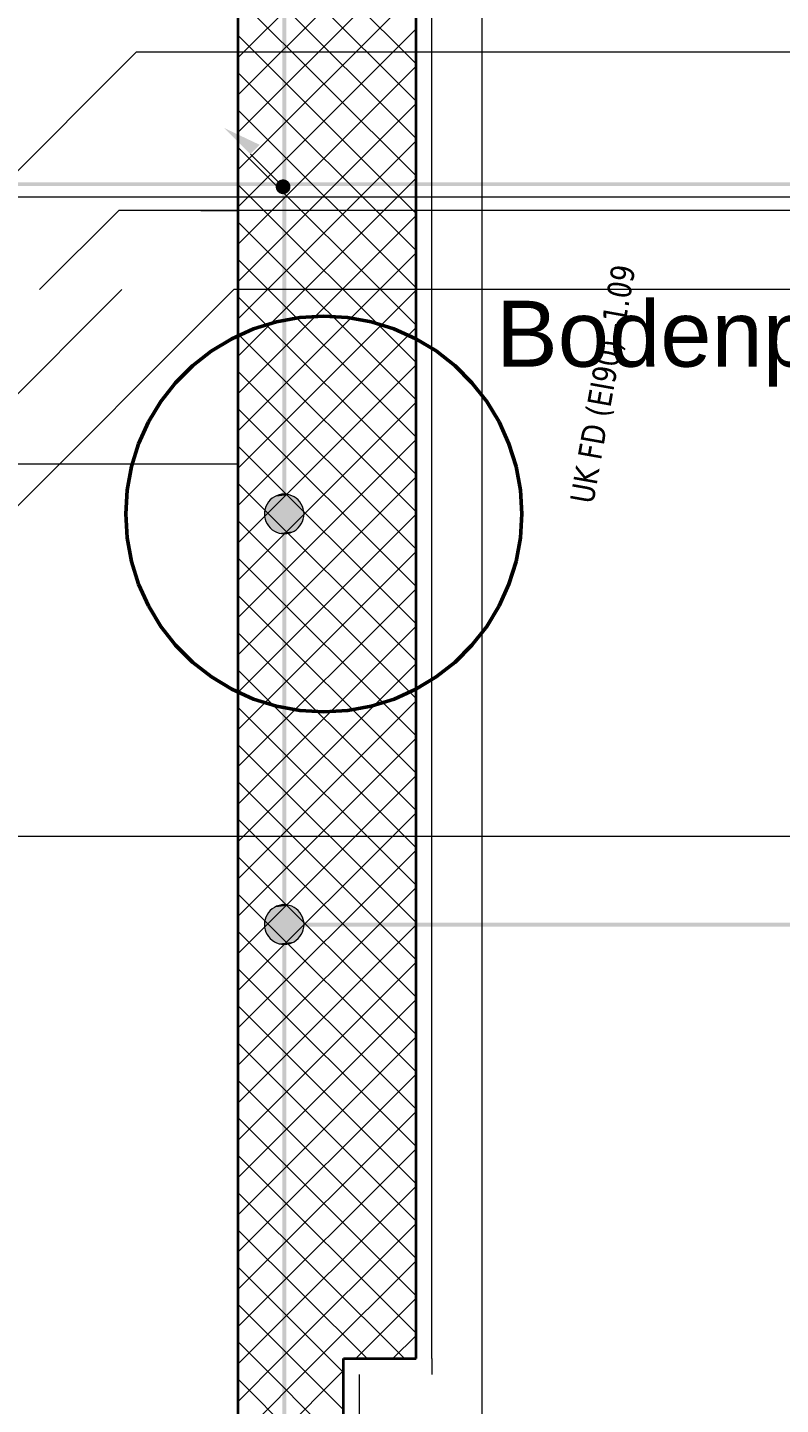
# Model space of a CAD drawing. Extents: x -1132 to 613, y -233 to 616.
# Drawn here: x -739.4 to -682.4, y 49.5 to 153.8 of the extents above; entities that cross this region are included whole.
import ezdxf
from ezdxf.lldxf.tags import DXFTag

# ---------------------------------------------------------------- set-up
doc = ezdxf.new("R2010")
doc.units = 0
doc.layers.get('0').update_dxf_attribs({"lineweight": 13})
for name, color, linetype, lineweight in [('A-____-NOTE-TEXT', 7, 'Continuous', 9), ('A-DETL-____-HDLN', 7, '_Verdeckte Linien_', 9), ('A-FLOR-____-OTLN', 7, 'Continuous', 9), ('A-FLOR-____-OVHD', 7, 'Strichpunkt - Fein', 9), ('A-WALL-____-MCUT', 7, 'Continuous', 35), ('A-WALL-____-PATT', 7, 'Continuous', 35), ('S-GRID-____-OTLN', 7, 'Continuous', 5)]:
    doc.layers.add(name, color=color, linetype=linetype, lineweight=lineweight)
for name, color, linetype, lineweight, true_color in [('A-DETL-____-OTLN', 5, 'Continuous', 9, 0x0000ff), ('EL01_WAN_Blitzschutz Text', 1, 'Continuous', 13, 0xff0000), ('EL01_WAN_Leitung_Potentialausgleich', 1, 'fein_strichliert', 13, 0xff0000)]:
    doc.layers.add(name, color=color, linetype=linetype, lineweight=lineweight, true_color=true_color)
doc.styles.get("Standard").update_dxf_attribs({"font": 'arial.ttf'})
tags = doc.linetypes.add('_Rasterlinie_', pattern=[0.375, 0.2, -0.05, 0.075, -0.05]).pattern_tags.tags
tags[10:11] = [DXFTag(74, 4), DXFTag(75, 0), DXFTag(340, '0'), DXFTag(46, 1.0), DXFTag(50, 0.0), DXFTag(44, 0.0), DXFTag(45, 0.0)]
tags[8:9] = [DXFTag(74, 4), DXFTag(75, 0), DXFTag(340, '0'), DXFTag(46, 1.0), DXFTag(50, 0.0), DXFTag(44, 0.0), DXFTag(45, 0.0)]
tags[6:7] = [DXFTag(74, 4), DXFTag(75, 0), DXFTag(340, '0'), DXFTag(46, 1.0), DXFTag(50, 0.0), DXFTag(44, 0.0), DXFTag(45, 0.0)]
tags[4:5] = [DXFTag(74, 4), DXFTag(75, 0), DXFTag(340, '0'), DXFTag(46, 1.0), DXFTag(50, 0.0), DXFTag(44, 0.0), DXFTag(45, 0.0)]
tags = doc.linetypes.add('_Strichliert - Fein_', pattern=[0.15, 0.1, -0.05]).pattern_tags.tags
tags[6:7] = [DXFTag(74, 4), DXFTag(75, 0), DXFTag(340, '0'), DXFTag(46, 1.0), DXFTag(50, 0.0), DXFTag(44, 0.0), DXFTag(45, 0.0)]
tags[4:5] = [DXFTag(74, 4), DXFTag(75, 0), DXFTag(340, '0'), DXFTag(46, 1.0), DXFTag(50, 0.0), DXFTag(44, 0.0), DXFTag(45, 0.0)]
tags = doc.linetypes.add('_Verdeckte Linien_', pattern=[0.15, 0.1, -0.05]).pattern_tags.tags
tags[6:7] = [DXFTag(74, 4), DXFTag(75, 0), DXFTag(340, '0'), DXFTag(46, 1.0), DXFTag(50, 0.0), DXFTag(44, 0.0), DXFTag(45, 0.0)]
tags[4:5] = [DXFTag(74, 4), DXFTag(75, 0), DXFTag(340, '0'), DXFTag(46, 1.0), DXFTag(50, 0.0), DXFTag(44, 0.0), DXFTag(45, 0.0)]
tags = doc.linetypes.add('fein_strichliert', pattern=[4, 1, -2, 1]).pattern_tags.tags
tags[8:9] = [DXFTag(74, 4), DXFTag(75, 0), DXFTag(340, '0'), DXFTag(46, 0.0), DXFTag(50, 0.0), DXFTag(44, 0.0), DXFTag(45, 0.0)]
tags[6:7] = [DXFTag(74, 4), DXFTag(75, 0), DXFTag(340, '0'), DXFTag(46, 0.0), DXFTag(50, 0.0), DXFTag(44, 0.0), DXFTag(45, 0.0)]
tags[4:5] = [DXFTag(74, 4), DXFTag(75, 0), DXFTag(340, '0'), DXFTag(46, 0.0), DXFTag(50, 0.0), DXFTag(44, 0.0), DXFTag(45, 0.0)]
tags = doc.linetypes.add('Strichpunkt - Fein', pattern=[0.2, 0.1, -0.05, 0, -0.05]).pattern_tags.tags
tags[10:11] = [DXFTag(74, 4), DXFTag(75, 0), DXFTag(340, '0'), DXFTag(46, 1.0), DXFTag(50, 0.0), DXFTag(44, 0.0), DXFTag(45, 0.0)]
tags[8:9] = [DXFTag(74, 4), DXFTag(75, 0), DXFTag(340, '0'), DXFTag(46, 1.0), DXFTag(50, 0.0), DXFTag(44, 0.0), DXFTag(45, 0.0)]
tags[6:7] = [DXFTag(74, 4), DXFTag(75, 0), DXFTag(340, '0'), DXFTag(46, 1.0), DXFTag(50, 0.0), DXFTag(44, 0.0), DXFTag(45, 0.0)]
tags[4:5] = [DXFTag(74, 4), DXFTag(75, 0), DXFTag(340, '0'), DXFTag(46, 1.0), DXFTag(50, 0.0), DXFTag(44, 0.0), DXFTag(45, 0.0)]

# ---------------------------------------------------------------- blocks, each defined once
blk = doc.blocks.new('Referenz-A0UJ2EK7XE', base_point=(-1124.08, -162.87))
at = {"layer": 'A-DETL-____-HDLN', "color": 0, "linetype": '_Verdeckte Linien_', "ltscale": 0.13}
for p, q in [((-746.61, 136.58), (-731.21, 151.98)), ((-546.41, 151.98), (-731.21, 151.98)), ((-373.81, 140.98), (-743.51, 140.98)), ((-732.54, 139.98), (-738.54, 133.98)), ((-559.21, 139.98), (-732.54, 139.98)), ((-726.31, 139.98), (-723.51, 139.98)), ((-723.82, 133.98), (-742.71, 115.09)), ((-742.71, 123.58), (-732.31, 133.98)), ((-645.41, 133.98), (-723.82, 133.98))]:
    blk.add_line(p, q, dxfattribs=at)
at = {"layer": 'A-DETL-____-OTLN', "color": 0, "linetype": '_Strichliert - Fein_', "ltscale": 0.13}
blk.add_line((-708.81, 52.98), (-708.81, 216.38), dxfattribs=at)
at = {"layer": 'A-FLOR-____-OTLN', "color": 0, "linetype": 'Continuous', "ltscale": 0.13}
blk.add_line((-748.71, 120.78), (-723.51, 120.78), dxfattribs=at)
at = {"layer": 'A-FLOR-____-OVHD', "color": 0, "linetype": 'Strichpunkt - Fein', "ltscale": 0.13}
for p, q in [((-708.81, 52.98), (-708.81, 51.78)), ((-714.31, 4.98), (-714.31, 51.78))]:
    blk.add_line(p, q, dxfattribs=at)
at = {"layer": 'A-WALL-____-MCUT', "color": 0, "linetype": 'Continuous', "ltscale": 0.35}
for p, q in [((-723.51, 216.18), (-723.51, -153.12)), ((-710.01, 52.98), (-710.01, 216.18)), ((-715.51, 4.98), (-715.51, 52.98)), ((-715.51, 52.98), (-710.01, 52.98))]:
    blk.add_line(p, q, dxfattribs=at)
at = {"layer": 'A-WALL-____-PATT', "color": 0, "linetype": 'Continuous', "lineweight": 9, "ltscale": 0.13}
for p, q in [((-723.51, 151.55), (-710.01, 165.05)), ((-710.01, 151.08), (-723.51, 164.58)), ((-723.51, 148.72), (-710.01, 162.22)), ((-710.01, 148.25), (-723.51, 161.75)), ((-723.51, 145.89), (-710.01, 159.39)), ((-710.01, 145.42), (-723.51, 158.92)), ((-723.51, 143.06), (-710.01, 156.56)), ((-710.01, 142.59), (-723.51, 156.09)), ((-723.51, 140.23), (-710.01, 153.73)), ((-710.01, 139.76), (-723.51, 153.26)), ((-723.51, 137.4), (-710.01, 150.9)), ((-710.01, 136.94), (-723.51, 150.44)), ((-723.51, 134.58), (-710.01, 148.08)), ((-710.01, 134.11), (-723.51, 147.61)), ((-723.51, 131.75), (-710.01, 145.25)), ((-710.01, 131.28), (-723.51, 144.78)), ((-723.51, 128.92), (-710.01, 142.42)), ((-710.01, 128.45), (-723.51, 141.95)), ((-723.51, 126.09), (-710.01, 139.59)), ((-710.01, 125.62), (-723.51, 139.12)), ((-723.51, 123.26), (-710.01, 136.76)), ((-710.01, 122.79), (-723.51, 136.29)), ((-723.51, 120.43), (-710.01, 133.93)), ((-710.01, 119.97), (-723.51, 133.47)), ((-723.51, 117.6), (-710.01, 131.1)), ((-710.01, 117.14), (-723.51, 130.64)), ((-723.51, 114.78), (-710.01, 128.28)), ((-710.01, 114.31), (-723.51, 127.81)), ((-723.51, 111.95), (-710.01, 125.45)), ((-710.01, 111.48), (-723.51, 124.98)), ((-723.51, 109.12), (-710.01, 122.62)), ((-710.01, 108.65), (-723.51, 122.15)), ((-723.51, 106.29), (-710.01, 119.79)), ((-710.01, 105.82), (-723.51, 119.32)), ((-723.51, 103.46), (-710.01, 116.96)), ((-710.01, 102.99), (-723.51, 116.49)), ((-723.51, 100.63), (-710.01, 114.13)), ((-710.01, 100.17), (-723.51, 113.67)), ((-723.51, 97.81), (-710.01, 111.31)), ((-710.01, 97.34), (-723.51, 110.84)), ((-723.51, 94.98), (-710.01, 108.48)), ((-710.01, 94.51), (-723.51, 108.01)), ((-723.51, 92.15), (-710.01, 105.65)), ((-710.01, 91.68), (-723.51, 105.18)), ((-723.51, 89.32), (-710.01, 102.82)), ((-710.01, 88.85), (-723.51, 102.35)), ((-723.51, 86.49), (-710.01, 99.99)), ((-710.01, 86.02), (-723.51, 99.52)), ((-723.51, 83.66), (-710.01, 97.16)), ((-710.01, 83.2), (-723.51, 96.7)), ((-723.51, 80.84), (-710.01, 94.34)), ((-710.01, 80.37), (-723.51, 93.87)), ((-723.51, 78.01), (-710.01, 91.51)), ((-710.01, 77.54), (-723.51, 91.04)), ((-723.51, 75.18), (-710.01, 88.68)), ((-710.01, 74.71), (-723.51, 88.21)), ((-723.51, 72.35), (-710.01, 85.85)), ((-710.01, 71.88), (-723.51, 85.38)), ((-723.51, 69.52), (-710.01, 83.02)), ((-710.01, 69.05), (-723.51, 82.55)), ((-723.51, 66.69), (-710.01, 80.19)), ((-710.01, 66.23), (-723.51, 79.73)), ((-723.51, 63.86), (-710.01, 77.36)), ((-710.01, 63.4), (-723.51, 76.9)), ((-723.51, 61.04), (-710.01, 74.54)), ((-710.01, 60.57), (-723.51, 74.07)), ((-723.51, 58.21), (-710.01, 71.71)), ((-710.01, 57.74), (-723.51, 71.24)), ((-723.51, 55.38), (-710.01, 68.88)), ((-710.01, 54.91), (-723.51, 68.41)), ((-723.08, 52.98), (-710.01, 66.05)), ((-710.9, 52.98), (-723.51, 65.58)), ((-713.73, 52.98), (-723.51, 62.75)), ((-720.25, 52.98), (-710.01, 63.22)), ((-716.56, 52.98), (-723.51, 59.93)), ((-717.42, 52.98), (-710.01, 60.39)), ((-714.59, 52.98), (-710.01, 57.57)), ((-719.39, 52.98), (-723.51, 57.1)), ((-722.22, 52.98), (-723.51, 54.27)), ((-711.77, 52.98), (-710.01, 54.74)), ((-723.51, 52.55), (-723.08, 52.98)), ((-723.51, 49.72), (-720.25, 52.98)), ((-723.51, 46.89), (-717.42, 52.98)), ((-715.51, 46.27), (-722.22, 52.98)), ((-715.51, 49.1), (-719.39, 52.98)), ((-715.51, 51.93), (-716.56, 52.98)), ((-723.51, 44.07), (-715.51, 52.07)), ((-715.51, 43.44), (-723.51, 51.44))]:
    blk.add_line(p, q, dxfattribs=at)
at = {"layer": 'S-GRID-____-OTLN', "color": 0, "linetype": '_Rasterlinie_', "ltscale": 0.13}
for p, q in [((-705.01, -159.1), (-705.01, 585.98)), ((-1115.8, 92.58), (95.18, 92.58))]:
    blk.add_line(p, q, dxfattribs=at)
at = {"layer": 'A-____-NOTE-TEXT', "color": 0, "linetype": 'Continuous', "lineweight": 5, "ltscale": 0.13, "insert": (-698.37, 118), "char_height": 1.8, "attachment_point": 1, "rotation": 79.8791}
blk.add_mtext('{\\W0.8;\\fVerdana;UK FD (EI90) -1.09}', dxfattribs=at)
blk = doc.blocks.new('Bauteilbeschriftung-A0UJ2ELZXE', base_point=(-703.94, 128.14))
at = {"color": 0, "linetype": 'ByBlock', "lineweight": -2, "ltscale": 0.13, "insert": (-703.94, 133.14), "char_height": 5, "attachment_point": 1}
blk.add_mtext('{\\fArial;Bodenpfahl Armierungsanschluss }', dxfattribs=at)
blk = doc.blocks.new('Kreis-A0UJ2ENHXE', base_point=(-732, 101.98))
at = {"color": 0, "linetype": 'ByBlock', "lineweight": -2, "ltscale": 0.5}
for p, q in [((-720.6, 131.54), (-722.32, 131)), ((-718.81, 131.87), (-720.6, 131.54)), ((-717.01, 131.98), (-718.81, 131.87)), ((-715.2, 131.87), (-717.01, 131.98)), ((-713.42, 131.54), (-715.2, 131.87)), ((-711.69, 131.01), (-713.42, 131.54)), ((-722.32, 131), (-723.98, 130.26)), ((-710.03, 130.26), (-711.69, 131.01)), ((-723.98, 130.26), (-725.53, 129.32)), ((-708.48, 129.33), (-710.03, 130.26)), ((-725.53, 129.32), (-726.95, 128.21)), ((-707.06, 128.21), (-708.48, 129.33)), ((-726.95, 128.21), (-728.23, 126.93)), ((-705.78, 126.93), (-707.06, 128.21)), ((-728.23, 126.93), (-729.35, 125.5)), ((-704.66, 125.5), (-705.78, 126.93)), ((-729.35, 125.5), (-730.29, 123.95)), ((-703.72, 123.95), (-704.66, 125.5)), ((-730.29, 123.95), (-731.03, 122.3)), ((-702.98, 122.3), (-703.72, 123.95)), ((-731.03, 122.3), (-731.57, 120.57)), ((-702.44, 120.57), (-702.98, 122.3)), ((-731.57, 120.57), (-731.89, 118.79)), ((-702.11, 118.79), (-702.44, 120.57)), ((-731.89, 118.79), (-732, 116.98)), ((-702, 116.98), (-702.11, 118.79)), ((-732, 116.98), (-731.89, 115.17)), ((-702.11, 115.17), (-702, 116.98)), ((-731.89, 115.17), (-731.57, 113.39)), ((-702.44, 113.39), (-702.11, 115.17)), ((-731.57, 113.39), (-731.03, 111.66)), ((-702.98, 111.66), (-702.44, 113.39)), ((-731.03, 111.66), (-730.29, 110.01)), ((-703.72, 110.01), (-702.98, 111.66)), ((-730.29, 110.01), (-729.35, 108.46)), ((-704.66, 108.46), (-703.72, 110.01)), ((-729.35, 108.46), (-728.23, 107.03)), ((-705.78, 107.03), (-704.66, 108.46)), ((-728.23, 107.03), (-726.95, 105.75)), ((-707.06, 105.75), (-705.78, 107.03)), ((-726.95, 105.75), (-725.52, 104.63)), ((-708.48, 104.64), (-707.06, 105.75)), ((-725.52, 104.63), (-723.97, 103.7)), ((-710.03, 103.7), (-708.48, 104.64)), ((-723.97, 103.7), (-722.32, 102.95)), ((-711.68, 102.96), (-710.03, 103.7)), ((-722.32, 102.95), (-720.59, 102.42)), ((-720.59, 102.42), (-718.81, 102.09)), ((-715.19, 102.09), (-713.41, 102.42)), ((-713.41, 102.42), (-711.68, 102.96)), ((-718.81, 102.09), (-717, 101.98)), ((-717, 101.98), (-715.19, 102.09))]:
    blk.add_line(p, q, dxfattribs=at)
blk = doc.blocks.new('Steigleitung_nach oben-A0UJ2EQJXE', base_point=(-724.54, 141.21))
at = {"color": 0, "linetype": 'ByBlock', "lineweight": -2, "ltscale": 0.13}
blk.add_line((-722.57, 144.25), (-720.49, 142.17), dxfattribs=at)
for points in [[(-721.86, 144.95), (-723.27, 144.95), (-724.54, 146.22)], [(-722.57, 144.25), (-721.86, 144.95), (-723.27, 144.95)], [(-719.53, 141.77), (-720.65, 141.77), (-719.55, 141.92)], [(-720.65, 141.77), (-719.55, 141.92), (-720.63, 141.92)], [(-719.55, 141.92), (-720.63, 141.92), (-719.6, 142.05)], [(-720.63, 141.92), (-719.6, 142.05), (-720.57, 142.05)], [(-719.55, 141.92), (-720.63, 141.92), (-719.55, 141.92)], [(-720.63, 141.92), (-719.55, 141.92), (-720.63, 141.92)], [(-719.6, 142.05), (-720.57, 142.05), (-719.69, 142.17)], [(-720.57, 142.05), (-719.69, 142.17), (-720.49, 142.17)], [(-719.6, 142.05), (-720.57, 142.05), (-719.6, 142.05)], [(-720.57, 142.05), (-719.6, 142.05), (-720.57, 142.05)], [(-719.69, 142.17), (-720.49, 142.17), (-719.81, 142.26)], [(-720.49, 142.17), (-719.81, 142.26), (-720.37, 142.26)], [(-719.69, 142.17), (-720.49, 142.17), (-719.69, 142.17)], [(-720.49, 142.17), (-719.69, 142.17), (-720.49, 142.17)], [(-719.81, 142.26), (-720.37, 142.26), (-719.94, 142.32)], [(-720.37, 142.26), (-719.94, 142.32), (-720.23, 142.32)], [(-719.94, 142.32), (-720.23, 142.32), (-720.09, 142.33)], [(-719.94, 142.32), (-720.23, 142.32), (-719.94, 142.32)], [(-720.23, 142.32), (-719.94, 142.32), (-720.23, 142.32)], [(-720.63, 141.63), (-719.53, 141.77), (-720.65, 141.77)], [(-719.55, 141.63), (-720.63, 141.63), (-719.53, 141.77)], [(-720.57, 141.49), (-719.55, 141.63), (-720.63, 141.63)], [(-719.55, 141.63), (-720.63, 141.63), (-719.55, 141.63)], [(-720.63, 141.63), (-719.55, 141.63), (-720.63, 141.63)], [(-719.6, 141.49), (-720.57, 141.49), (-719.55, 141.63)], [(-720.49, 141.38), (-719.6, 141.49), (-720.57, 141.49)], [(-719.6, 141.49), (-720.57, 141.49), (-719.6, 141.49)], [(-720.57, 141.49), (-719.6, 141.49), (-720.57, 141.49)], [(-719.69, 141.38), (-720.49, 141.38), (-719.6, 141.49)], [(-720.37, 141.29), (-719.69, 141.38), (-720.49, 141.38)], [(-719.69, 141.38), (-720.49, 141.38), (-719.69, 141.38)], [(-720.49, 141.38), (-719.69, 141.38), (-720.49, 141.38)], [(-719.81, 141.29), (-720.37, 141.29), (-719.69, 141.38)], [(-720.23, 141.23), (-719.81, 141.29), (-720.37, 141.29)], [(-719.81, 141.29), (-720.37, 141.29), (-719.81, 141.29)], [(-720.37, 141.29), (-719.81, 141.29), (-720.37, 141.29)], [(-719.94, 141.23), (-720.23, 141.23), (-719.81, 141.29)], [(-720.09, 141.21), (-719.94, 141.23), (-720.23, 141.23)], [(-719.94, 141.23), (-720.23, 141.23), (-719.94, 141.23)], [(-720.23, 141.23), (-719.94, 141.23), (-720.23, 141.23)]]:
    blk.add_solid(points, dxfattribs=at)
blk = doc.blocks.new('Anschlusspunkt-A0UJ2EQNXE', base_point=(-721.5, 84.37))
at = {"color": 0, "linetype": 'ByBlock', "lineweight": -2, "ltscale": 0.13}
for p, q in [((-721.3, 86.62), (-721.39, 86.44)), ((-721.19, 86.78), (-721.3, 86.62)), ((-721.06, 86.93), (-721.19, 86.78)), ((-720.92, 87.06), (-721.06, 86.93)), ((-720.75, 87.17), (-720.92, 87.06)), ((-720.58, 87.26), (-720.75, 87.17)), ((-720.39, 87.32), (-720.58, 87.26)), ((-720.2, 87.36), (-720.39, 87.32)), ((-720, 87.37), (-720.2, 87.36)), ((-719.81, 87.36), (-720, 87.37)), ((-719.62, 87.32), (-719.81, 87.36)), ((-719.43, 87.26), (-719.62, 87.32)), ((-719.25, 87.17), (-719.43, 87.26)), ((-719.09, 87.06), (-719.25, 87.17)), ((-718.94, 86.93), (-719.09, 87.06)), ((-718.81, 86.78), (-718.94, 86.93)), ((-718.71, 86.62), (-718.81, 86.78)), ((-718.62, 86.44), (-718.71, 86.62)), ((-721.49, 86.07), (-721.5, 85.87)), ((-721.5, 85.87), (-721.49, 85.68)), ((-721.45, 86.26), (-721.49, 86.07)), ((-721.49, 85.68), (-721.45, 85.48)), ((-721.39, 86.44), (-721.45, 86.26)), ((-718.56, 86.26), (-718.62, 86.44)), ((-718.52, 86.07), (-718.56, 86.26)), ((-718.56, 85.48), (-718.52, 85.68)), ((-718.5, 85.87), (-718.52, 86.07)), ((-718.52, 85.68), (-718.5, 85.87)), ((-721.45, 85.48), (-721.39, 85.3)), ((-721.39, 85.3), (-721.3, 85.12)), ((-721.3, 85.12), (-721.19, 84.96)), ((-721.19, 84.96), (-721.06, 84.81)), ((-721.06, 84.81), (-720.92, 84.68)), ((-720.92, 84.68), (-720.75, 84.57)), ((-720.75, 84.57), (-720.58, 84.49)), ((-719.43, 84.49), (-719.25, 84.57)), ((-719.25, 84.57), (-719.09, 84.68)), ((-719.09, 84.68), (-718.94, 84.81)), ((-718.94, 84.81), (-718.81, 84.96)), ((-718.81, 84.96), (-718.71, 85.12)), ((-718.71, 85.12), (-718.62, 85.3)), ((-718.62, 85.3), (-718.56, 85.48)), ((-720.58, 84.49), (-720.39, 84.42)), ((-720.39, 84.42), (-720.2, 84.38)), ((-720.2, 84.38), (-720, 84.37)), ((-720, 84.37), (-719.81, 84.38)), ((-719.81, 84.38), (-719.62, 84.42)), ((-719.62, 84.42), (-719.43, 84.49))]:
    blk.add_line(p, q, dxfattribs=at)
for points in [[(-718.56, 86.26), (-721.45, 86.26), (-718.7, 86.61)], [(-721.45, 86.26), (-718.7, 86.61), (-721.31, 86.61)], [(-718.7, 86.61), (-721.31, 86.61), (-718.71, 86.63)], [(-721.31, 86.61), (-718.71, 86.63), (-721.3, 86.63)], [(-718.71, 86.63), (-721.3, 86.63), (-718.94, 86.92)], [(-721.3, 86.63), (-718.94, 86.92), (-721.07, 86.92)], [(-718.94, 86.92), (-721.07, 86.92), (-718.95, 86.94)], [(-721.07, 86.92), (-718.95, 86.94), (-721.05, 86.94)], [(-718.95, 86.94), (-721.05, 86.94), (-719.25, 87.16)], [(-721.05, 86.94), (-719.25, 87.16), (-720.77, 87.16)], [(-719.25, 87.16), (-720.77, 87.16), (-719.27, 87.18)], [(-720.77, 87.16), (-719.27, 87.18), (-720.73, 87.18)], [(-719.27, 87.18), (-720.73, 87.18), (-719.61, 87.31)], [(-720.73, 87.18), (-719.61, 87.31), (-720.41, 87.31)], [(-719.61, 87.31), (-720.41, 87.31), (-719.64, 87.33)], [(-720.41, 87.31), (-719.64, 87.33), (-720.34, 87.33)], [(-719.64, 87.33), (-720.34, 87.33), (-720.03, 87.37)], [(-718.5, 85.87), (-721.5, 85.87), (-718.56, 86.26)], [(-721.5, 85.87), (-718.56, 86.26), (-721.45, 86.26)], [(-721.45, 85.49), (-718.5, 85.87), (-721.5, 85.87)], [(-718.56, 86.26), (-721.45, 86.26), (-718.56, 86.26)], [(-721.45, 86.26), (-718.56, 86.26), (-721.45, 86.26)], [(-718.56, 85.49), (-721.45, 85.49), (-718.5, 85.87)], [(-718.56, 85.48), (-721.45, 85.48), (-718.56, 85.49)], [(-721.45, 85.48), (-718.56, 85.49), (-721.45, 85.49)], [(-721.31, 85.13), (-718.56, 85.48), (-721.45, 85.48)], [(-718.7, 85.13), (-721.31, 85.13), (-718.56, 85.48)], [(-721.3, 85.11), (-718.7, 85.13), (-721.31, 85.13)], [(-718.71, 85.11), (-721.3, 85.11), (-718.7, 85.13)], [(-721.07, 84.82), (-718.71, 85.11), (-721.3, 85.11)], [(-718.94, 84.82), (-721.07, 84.82), (-718.71, 85.11)], [(-721.05, 84.8), (-718.94, 84.82), (-721.07, 84.82)], [(-718.95, 84.8), (-721.05, 84.8), (-718.94, 84.82)], [(-720.77, 84.58), (-718.95, 84.8), (-721.05, 84.8)], [(-719.25, 84.58), (-720.77, 84.58), (-718.95, 84.8)], [(-720.73, 84.56), (-719.25, 84.58), (-720.77, 84.58)], [(-719.27, 84.56), (-720.73, 84.56), (-719.25, 84.58)], [(-720.41, 84.43), (-719.27, 84.56), (-720.73, 84.56)], [(-719.61, 84.43), (-720.41, 84.43), (-719.27, 84.56)], [(-720.34, 84.42), (-719.61, 84.43), (-720.41, 84.43)], [(-719.64, 84.42), (-720.34, 84.42), (-719.61, 84.43)], [(-720.03, 84.37), (-719.64, 84.42), (-720.34, 84.42)]]:
    blk.add_solid(points, dxfattribs=at)
blk = doc.blocks.new('Anschlusspunkt-A0UJ2ESHXE', base_point=(-721.5, 115.48))
at = {"color": 0, "linetype": 'ByBlock', "lineweight": -2, "ltscale": 0.13}
for p, q in [((-721.06, 118.04), (-721.19, 117.89)), ((-720.92, 118.17), (-721.06, 118.04)), ((-720.75, 118.28), (-720.92, 118.17)), ((-720.58, 118.36), (-720.75, 118.28)), ((-720.39, 118.43), (-720.58, 118.36)), ((-720.2, 118.47), (-720.39, 118.43)), ((-720, 118.48), (-720.2, 118.47)), ((-719.81, 118.47), (-720, 118.48)), ((-719.62, 118.43), (-719.81, 118.47)), ((-719.43, 118.36), (-719.62, 118.43)), ((-719.25, 118.28), (-719.43, 118.36)), ((-719.09, 118.17), (-719.25, 118.28)), ((-718.94, 118.04), (-719.09, 118.17)), ((-718.81, 117.89), (-718.94, 118.04)), ((-721.49, 117.17), (-721.5, 116.98)), ((-721.5, 116.98), (-721.49, 116.78)), ((-721.45, 117.37), (-721.49, 117.17)), ((-721.39, 117.55), (-721.45, 117.37)), ((-721.3, 117.73), (-721.39, 117.55)), ((-721.19, 117.89), (-721.3, 117.73)), ((-718.71, 117.73), (-718.81, 117.89)), ((-718.62, 117.55), (-718.71, 117.73)), ((-718.56, 117.37), (-718.62, 117.55)), ((-718.52, 117.17), (-718.56, 117.37)), ((-718.5, 116.98), (-718.52, 117.17)), ((-718.52, 116.78), (-718.5, 116.98)), ((-721.49, 116.78), (-721.45, 116.59)), ((-721.45, 116.59), (-721.39, 116.4)), ((-721.39, 116.4), (-721.3, 116.23)), ((-721.3, 116.23), (-721.19, 116.07)), ((-721.19, 116.07), (-721.06, 115.92)), ((-721.06, 115.92), (-720.92, 115.79)), ((-719.09, 115.79), (-718.94, 115.92)), ((-718.94, 115.92), (-718.81, 116.07)), ((-718.81, 116.07), (-718.71, 116.23)), ((-718.71, 116.23), (-718.62, 116.4)), ((-718.62, 116.4), (-718.56, 116.59)), ((-718.56, 116.59), (-718.52, 116.78)), ((-720.92, 115.79), (-720.75, 115.68)), ((-720.75, 115.68), (-720.58, 115.59)), ((-720.58, 115.59), (-720.39, 115.53)), ((-720.39, 115.53), (-720.2, 115.49)), ((-720.2, 115.49), (-720, 115.48)), ((-720, 115.48), (-719.81, 115.49)), ((-719.81, 115.49), (-719.62, 115.53)), ((-719.62, 115.53), (-719.43, 115.59)), ((-719.43, 115.59), (-719.25, 115.68)), ((-719.25, 115.68), (-719.09, 115.79))]:
    blk.add_line(p, q, dxfattribs=at)
for points in [[(-718.71, 117.74), (-721.3, 117.74), (-718.94, 118.03)], [(-721.3, 117.74), (-718.94, 118.03), (-721.07, 118.03)], [(-718.94, 118.03), (-721.07, 118.03), (-718.95, 118.05)], [(-721.07, 118.03), (-718.95, 118.05), (-721.05, 118.05)], [(-718.95, 118.05), (-721.05, 118.05), (-719.25, 118.27)], [(-721.05, 118.05), (-719.25, 118.27), (-720.77, 118.27)], [(-719.25, 118.27), (-720.77, 118.27), (-719.27, 118.29)], [(-720.77, 118.27), (-719.27, 118.29), (-720.73, 118.29)], [(-719.27, 118.29), (-720.73, 118.29), (-719.61, 118.42)], [(-720.73, 118.29), (-719.61, 118.42), (-720.41, 118.42)], [(-719.61, 118.42), (-720.41, 118.42), (-719.64, 118.43)], [(-720.41, 118.42), (-719.64, 118.43), (-720.34, 118.43)], [(-719.64, 118.43), (-720.34, 118.43), (-720.03, 118.48)], [(-718.5, 116.98), (-721.5, 116.98), (-718.56, 117.36)], [(-721.5, 116.98), (-718.56, 117.36), (-721.45, 117.36)], [(-721.45, 116.59), (-718.5, 116.98), (-721.5, 116.98)], [(-718.56, 117.37), (-721.45, 117.37), (-718.7, 117.72)], [(-721.45, 117.37), (-718.7, 117.72), (-721.31, 117.72)], [(-718.56, 117.36), (-721.45, 117.36), (-718.56, 117.37)], [(-721.45, 117.36), (-718.56, 117.37), (-721.45, 117.37)], [(-718.56, 116.59), (-721.45, 116.59), (-718.5, 116.98)], [(-718.7, 117.72), (-721.31, 117.72), (-718.71, 117.74)], [(-721.31, 117.72), (-718.71, 117.74), (-721.3, 117.74)], [(-721.31, 116.24), (-718.56, 116.59), (-721.45, 116.59)], [(-718.56, 116.59), (-721.45, 116.59), (-718.56, 116.59)], [(-721.45, 116.59), (-718.56, 116.59), (-721.45, 116.59)], [(-718.7, 116.24), (-721.31, 116.24), (-718.56, 116.59)], [(-721.3, 116.22), (-718.7, 116.24), (-721.31, 116.24)], [(-718.71, 116.22), (-721.3, 116.22), (-718.7, 116.24)], [(-721.07, 115.93), (-718.71, 116.22), (-721.3, 116.22)], [(-718.94, 115.93), (-721.07, 115.93), (-718.71, 116.22)], [(-721.05, 115.91), (-718.94, 115.93), (-721.07, 115.93)], [(-718.95, 115.91), (-721.05, 115.91), (-718.94, 115.93)], [(-720.77, 115.69), (-718.95, 115.91), (-721.05, 115.91)], [(-719.25, 115.69), (-720.77, 115.69), (-718.95, 115.91)], [(-720.73, 115.67), (-719.25, 115.69), (-720.77, 115.69)], [(-719.27, 115.67), (-720.73, 115.67), (-719.25, 115.69)], [(-720.41, 115.53), (-719.27, 115.67), (-720.73, 115.67)], [(-719.61, 115.53), (-720.41, 115.53), (-719.27, 115.67)], [(-720.34, 115.52), (-719.61, 115.53), (-720.41, 115.53)], [(-719.64, 115.52), (-720.34, 115.52), (-719.61, 115.53)], [(-720.03, 115.48), (-719.64, 115.52), (-720.34, 115.52)]]:
    blk.add_solid(points, dxfattribs=at)

msp = doc.modelspace()

# ---------------------------------------------------------------- linework, layer by layer
at = {"layer": 'EL01_WAN_Leitung_Potentialausgleich', "linetype": 'ByBlock', "ltscale": 0.13}
for points in [[(-720.15, -159.1), (-719.85, -159.1), (-720.15, 512.98)], [(-719.85, -159.1), (-720.15, 512.98), (-719.85, 512.98)], [(48.2, 141.82), (-1115.8, 141.82), (48.2, 142.12)], [(-1115.8, 141.82), (48.2, 142.12), (-1115.8, 142.12)], [(48.2, 142.12), (-1115.8, 142.12), (-1115.8, 142.12)], [(48.2, 141.82), (48.2, 141.82), (-1115.8, 141.82)], [(-720, 85.72), (-540.9, 85.72), (-720, 86.02)], [(-540.9, 85.72), (-720, 86.02), (-540.9, 86.02)]]:
    msp.add_solid(points, dxfattribs=at)

# ---------------------------------------------------------------- block references
at = {"color": 9, "lineweight": 25, "ltscale": 0.25, "true_color": 0xc0c0c0}
msp.add_blockref('Referenz-A0UJ2EK7XE', (-1124.08, -162.87), dxfattribs=at)
at = {"layer": 'EL01_WAN_Blitzschutz Text', "linetype": 'ByBlock', "ltscale": 0.13}
msp.add_blockref('Bauteilbeschriftung-A0UJ2ELZXE', (-703.94, 128.14), dxfattribs=at)
at = {"layer": 'EL01_WAN_Leitung_Potentialausgleich', "linetype": 'ByBlock', "ltscale": 0.13}
for name, p in [('Steigleitung_nach oben-A0UJ2EQJXE', (-724.54, 141.21)), ('Anschlusspunkt-A0UJ2ESHXE', (-721.5, 115.48)), ('Anschlusspunkt-A0UJ2EQNXE', (-721.5, 84.37))]:
    msp.add_blockref(name, p, dxfattribs=at)
at = {"layer": 'EL01_WAN_Leitung_Potentialausgleich', "linetype": 'ByBlock', "lineweight": 50, "ltscale": 0.5}
msp.add_blockref('Kreis-A0UJ2ENHXE', (-732, 101.98), dxfattribs=at)

doc.saveas('drawing.dxf')
